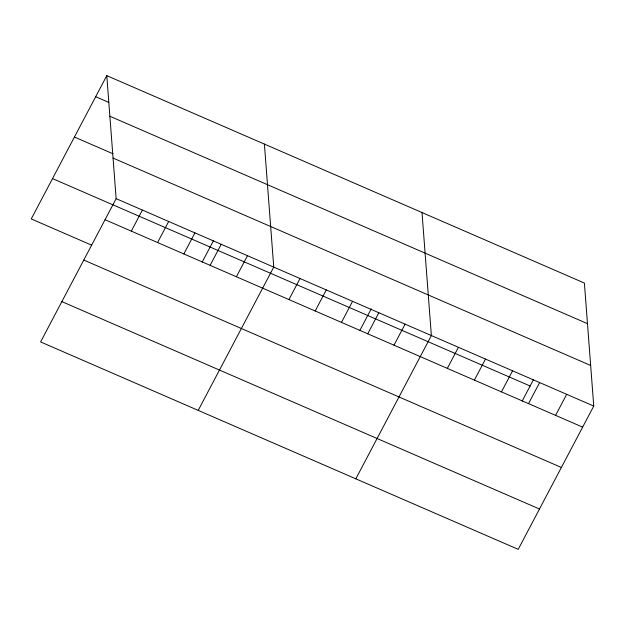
<?xml version="1.0" encoding="UTF-8"?>
<svg xmlns="http://www.w3.org/2000/svg" width="625" height="625" viewBox="0 0 625 625"><rect width="100%" height="100%" fill="white"/><g stroke="black" fill="none" stroke-linecap="round" stroke-linejoin="round"><path stroke-width="0.94" d="M106.789 75.648L116.141 198.664L40.602 341.938L518.211 549.352L593.75 406.07L584.398 283.062L106.789 75.648L31.25 218.93L91.664 245.164M131.305 231.125L142.414 210.07M157.578 242.539L168.68 221.477M183.844 253.945L194.945 232.883M202.148 262.164L213.633 240.391M210.109 265.352L221.219 244.289M236.383 276.758L247.484 255.695M198.211 410.383L273.75 267.109L264.398 144.094M288.922 299.578L300.023 278.516M315.188 310.984L326.289 289.922M341.453 322.391L352.562 301.328M359.758 330.609L371.242 308.836M367.727 333.797L378.828 312.734M393.992 345.203L405.094 324.148M355.82 478.828L431.367 335.555L422.008 212.539M447.328 368.367L458.43 347.305M474.391 380.117L485.492 359.062M501.453 391.875L512.555 370.812M522.148 401.133L533.625 379.359M528.516 403.625L539.625 382.57M555.578 415.383L566.688 394.32M95.688 96.711L108.82 102.414M109.875 116.242L587.484 323.656M74.422 137.039L112.953 153.773M113.055 158.07L590.664 365.477M116.141 198.664L593.75 406.07M52.516 178.594L530.117 386.008M105.039 219.719L582.648 427.133M83.773 260.055L561.383 467.469M61.867 301.609L539.477 509.016"/></g></svg>
